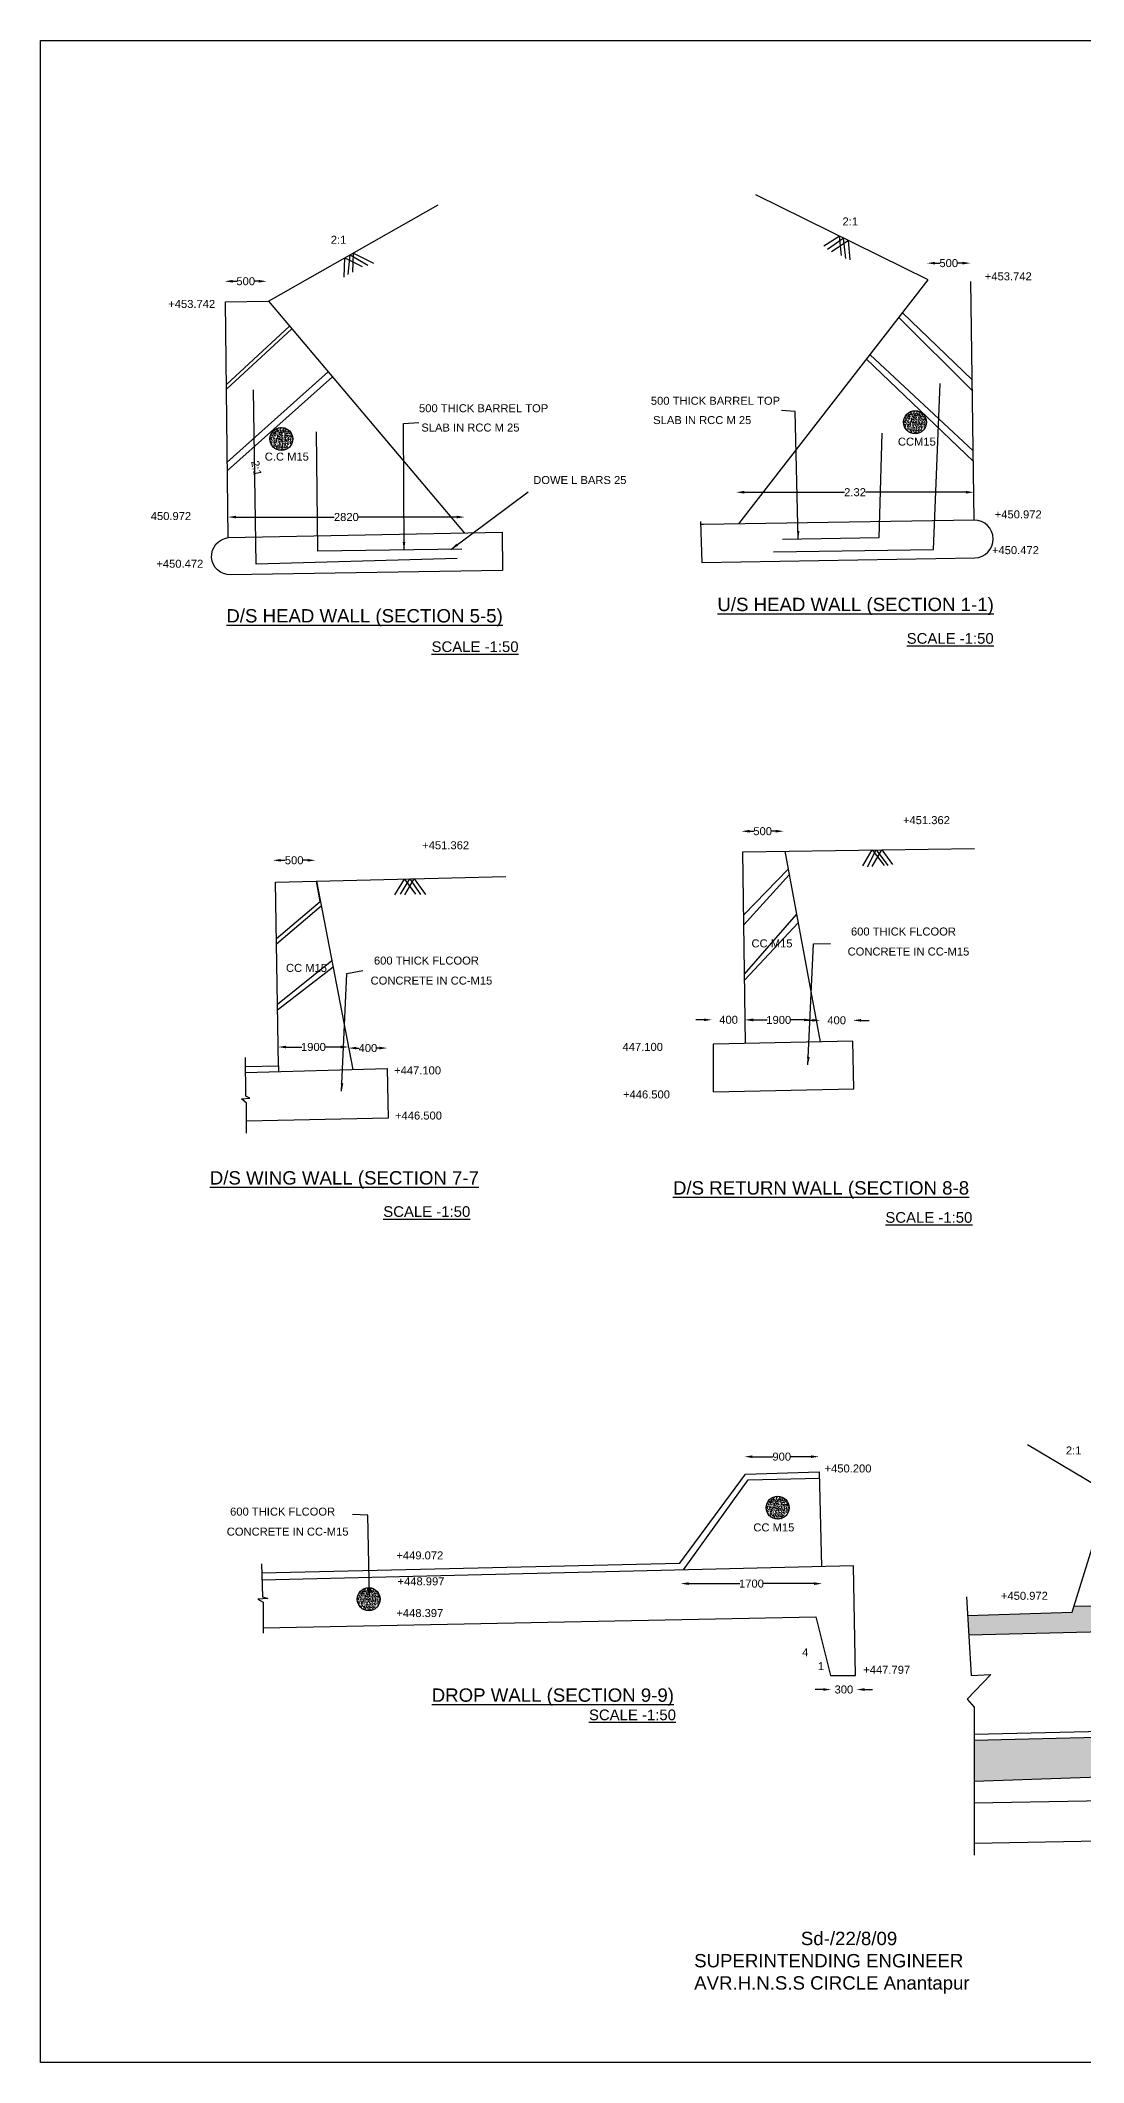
# Model space of a CAD drawing. Header units: millimetres. Extents: x 5124 to 2509277, y 2311 to 44401556.
# Drawn here: x 2504058 to 2506012, y 44397766 to 44401556 of the extents above; entities that cross this region are included whole.
import ezdxf

# ---------------------------------------------------------------- set-up
doc = ezdxf.new("R2010")
doc.units = ezdxf.units.MM
doc.header["$MEASUREMENT"] = 0
for name, color, linetype in [('DIMENSION', 7, 'Continuous'), ('DRAWING', 2, 'Continuous'), ('TEXT', 7, 'Continuous')]:
    doc.layers.add(name, color=color, linetype=linetype)
doc.styles.get("Standard").update_dxf_attribs({"font": 'arial.ttf', "height": 15})
doc.dimstyles.get("Standard").update_dxf_attribs({"dimtxt": 15, "dimasz": 15, "dimexe": 0.18, "dimexo": 0.0625, "dimgap": 0.09, "dimtad": 0, "dimdec": 0, "dimzin": 0, "dimdsep": 46, "dimtxsty": 'Standard', "dimcen": 0.09, "dimse1": 1, "dimse2": 1, "dimclrd": 1, "dimadec": 0, "dimazin": 0, "dimtfac": 1, "dimtdec": 0, "dimtofl": 0, "dimtmove": 0, "dimatfit": 3, "dimfxl": 1, "dimtolj": 1, "dimtzin": 0, "dimarcsym": 0})
pattern_1 = [(50, (0, 0), (7.172601826, -0.6275213498), [0.75, -8.25]), (355, (0, 0), (-1.3875133361, 7.521921337), [0.6, -6.6]), (100.4514, (0.598, -0.052), (5.7850938171, 6.8943954206), [0.6374019, -7.01142112]), (46.1842, (0, 2), (10.6724104863, -1.6551901433), [1.125, -12.375]), (96.6356, (0.889, 1.862), (9.3466270555, 9.741178709), [0.95610288, -10.51713]), (351.1842, (0, 2), (9.3466194513, 9.7411860093), [0.9, -9.9]), (21, (1, 1.5), (5.9690705212, -4.02618890665), [0.75, -8.25]), (326, (1, 1.5), (2.4331533192, 7.2515004505), [0.6, -6.6]), (71.4514, (1.4974, 1.1645), (8.4022262858, 3.2253049671), [0.6374019, -7.01142112]), (37.5, (0, 0), (0.12159855317, 3.32893853831), [0, -6.52, 0, -6.7, 0, -6.625]), (7.5, (0, 0), (2.63069537442, 3.94411711882), [0, -3.82, 0, -6.37, 0, -2.525]), (327.5, (-2.23, 0), (5.33822436172, -0.22554871734), [0, -2.5, 0, -7.8, 0, -10.35]), (317.5, (-3.23, 0), (5.8318616934, 1.0010498233), [0, -3.25, 0, -5.18, 0, -7.35])]

# ---------------------------------------------------------------- blocks, each defined once
blk = doc.blocks.new('*D53')
at = {"layer": 'Defpoints', "color": 0, "transparency": 16777216}
for p in [(2504481.5, 44401105), (2504403, 44401098.5), (2504481.5, 44401100)]:
    blk.add_point(p, dxfattribs=at)
at = {"layer": 'DIMENSION', "color": 1, "lineweight": -2, "transparency": 16777216}
for p, q in [((2504418, 44401105), (2504425.6, 44401105)), ((2504466.5, 44401105), (2504458.9, 44401105))]:
    blk.add_line(p, q, dxfattribs=at)
at = {"layer": 'DIMENSION', "color": 1, "transparency": 16777216}
for points in [[(2504418, 44401107.5), (2504418, 44401102.5), (2504403, 44401105)], [(2504466.5, 44401107.5), (2504466.5, 44401102.5), (2504481.5, 44401105)]]:
    blk.add_solid(points, dxfattribs=at)
at = {"layer": 'DIMENSION', "color": 0, "transparency": 16777216, "insert": (2504442.2, 44401105), "char_height": 15, "attachment_point": 5}
blk.add_mtext('\\A1;500', dxfattribs=at)
blk = doc.blocks.new('*D54')
at = {"layer": 'Defpoints', "color": 0, "transparency": 16777216}
for p in [(2504409.1, 44400657.5), (2504852.5, 44400663.5), (2504852.5, 44400663)]:
    blk.add_point(p, dxfattribs=at)
at = {"layer": 'DIMENSION', "color": 1, "lineweight": -2, "transparency": 16777216}
for p, q in [((2504424.1, 44400663), (2504608.2, 44400663)), ((2504837.5, 44400663), (2504653.4, 44400663))]:
    blk.add_line(p, q, dxfattribs=at)
at = {"layer": 'DIMENSION', "color": 1, "transparency": 16777216}
for points in [[(2504424.1, 44400665.5), (2504424.1, 44400660.5), (2504409.1, 44400663)], [(2504837.5, 44400665.5), (2504837.5, 44400660.5), (2504852.5, 44400663)]]:
    blk.add_solid(points, dxfattribs=at)
at = {"layer": 'DIMENSION', "color": 0, "transparency": 16777216, "insert": (2504630.8, 44400663), "char_height": 15, "attachment_point": 5}
blk.add_mtext('\\A1;2820', dxfattribs=at)
blk = doc.blocks.new('*D55')
at = {"layer": 'Defpoints', "color": 0, "transparency": 16777216}
for p in [(2505806.9, 44400709.5), (2505806.9, 44400688.8), (2505361.5, 44400682.5)]:
    blk.add_point(p, dxfattribs=at)
at = {"layer": 'DIMENSION', "color": 1, "lineweight": -2, "transparency": 16777216}
for p, q in [((2505376.5, 44400709.5), (2505564.6, 44400709.5)), ((2505791.9, 44400709.5), (2505603.8, 44400709.5))]:
    blk.add_line(p, q, dxfattribs=at)
at = {"layer": 'DIMENSION', "color": 1, "transparency": 16777216}
for points in [[(2505376.5, 44400712), (2505376.5, 44400707), (2505361.5, 44400709.5)], [(2505791.9, 44400712), (2505791.9, 44400707), (2505806.9, 44400709.5)]]:
    blk.add_solid(points, dxfattribs=at)
at = {"layer": 'DIMENSION', "color": 0, "transparency": 16777216, "insert": (2505584.2, 44400709.5), "char_height": 15, "attachment_point": 5}
blk.add_mtext('\\A1;2.32', dxfattribs=at)
blk = doc.blocks.new('*D56')
at = {"layer": 'Defpoints', "color": 0, "transparency": 16777216}
for p in [(2505719, 44401139), (2505719, 44401138.5), (2505800.5, 44401140)]:
    blk.add_point(p, dxfattribs=at)
at = {"layer": 'DIMENSION', "color": 1, "lineweight": -2, "transparency": 16777216}
for p, q in [((2505734, 44401139), (2505743.1, 44401139)), ((2505785.5, 44401139), (2505776.4, 44401139))]:
    blk.add_line(p, q, dxfattribs=at)
at = {"layer": 'DIMENSION', "color": 1, "transparency": 16777216}
for points in [[(2505734, 44401141.5), (2505734, 44401136.5), (2505719, 44401139)], [(2505785.5, 44401141.5), (2505785.5, 44401136.5), (2505800.5, 44401139)]]:
    blk.add_solid(points, dxfattribs=at)
at = {"layer": 'DIMENSION', "color": 0, "transparency": 16777216, "insert": (2505759.8, 44401139), "char_height": 15, "attachment_point": 5}
blk.add_mtext('\\A1;500', dxfattribs=at)
blk = doc.blocks.new('*D70')
at = {"layer": 'Defpoints', "color": 0, "transparency": 16777216}
for p in [(2505519, 44399721.5), (2505580.5, 44399721.5), (2505580.5, 44399719.5)]:
    blk.add_point(p, dxfattribs=at)
at = {"layer": 'DIMENSION', "color": 1, "lineweight": -2, "transparency": 16777216}
for p, q in [((2505504, 44399719.5), (2505489, 44399719.5)), ((2505595.5, 44399719.5), (2505610.5, 44399719.5))]:
    blk.add_line(p, q, dxfattribs=at)
at = {"layer": 'DIMENSION', "color": 1, "transparency": 16777216}
for points in [[(2505504, 44399722), (2505504, 44399717), (2505519, 44399719.5)], [(2505595.5, 44399722), (2505595.5, 44399717), (2505580.5, 44399719.5)]]:
    blk.add_solid(points, dxfattribs=at)
at = {"layer": 'DIMENSION', "color": 0, "transparency": 16777216, "insert": (2505549.75, 44399719.5), "char_height": 15, "attachment_point": 5}
blk.add_mtext('\\A1;400', dxfattribs=at)
blk = doc.blocks.new('*D71')
at = {"layer": 'Defpoints', "color": 0, "transparency": 16777216}
for p in [(2505378.4, 44399720.2), (2505378.4, 44399720.2), (2505504, 44399722)]:
    blk.add_point(p, dxfattribs=at)
at = {"layer": 'DIMENSION', "color": 1, "lineweight": -2, "transparency": 16777216}
for p, q in [((2505393.4, 44399720.2), (2505419.5, 44399720.2)), ((2505489, 44399720.2), (2505463, 44399720.2))]:
    blk.add_line(p, q, dxfattribs=at)
at = {"layer": 'DIMENSION', "color": 1, "transparency": 16777216}
for points in [[(2505393.4, 44399722.7), (2505393.4, 44399717.7), (2505378.4, 44399720.2)], [(2505489, 44399722.7), (2505489, 44399717.7), (2505504, 44399720.2)]]:
    blk.add_solid(points, dxfattribs=at)
at = {"layer": 'DIMENSION', "color": 0, "transparency": 16777216, "insert": (2505441.2, 44399720.2), "char_height": 15, "attachment_point": 5}
blk.add_mtext('\\A1;1900', dxfattribs=at)
blk = doc.blocks.new('*D72')
at = {"layer": 'Defpoints', "color": 0, "transparency": 16777216}
for p in [(2505316, 44399720.5), (2505316, 44399720.5), (2505378.4, 44399720.2)]:
    blk.add_point(p, dxfattribs=at)
at = {"layer": 'DIMENSION', "color": 1, "lineweight": -2, "transparency": 16777216}
for p, q in [((2505301, 44399720.5), (2505286, 44399720.5)), ((2505393.4, 44399720.5), (2505408.4, 44399720.5))]:
    blk.add_line(p, q, dxfattribs=at)
at = {"layer": 'DIMENSION', "color": 1, "transparency": 16777216}
for points in [[(2505301, 44399723), (2505301, 44399718), (2505316, 44399720.5)], [(2505393.4, 44399723), (2505393.4, 44399718), (2505378.4, 44399720.5)]]:
    blk.add_solid(points, dxfattribs=at)
at = {"layer": 'DIMENSION', "color": 0, "transparency": 16777216, "insert": (2505347.2, 44399720.5), "char_height": 15, "attachment_point": 5}
blk.add_mtext('\\A1;400', dxfattribs=at)
blk = doc.blocks.new('*D73')
at = {"layer": 'Defpoints', "color": 0, "transparency": 16777216}
for p in [(2505371.5, 44400074), (2505371.5, 44400074), (2505450.5, 44400077.5)]:
    blk.add_point(p, dxfattribs=at)
at = {"layer": 'DIMENSION', "color": 1, "lineweight": -2, "transparency": 16777216}
for p, q in [((2505386.5, 44400074), (2505394.4, 44400074)), ((2505435.5, 44400074), (2505427.6, 44400074))]:
    blk.add_line(p, q, dxfattribs=at)
at = {"layer": 'DIMENSION', "color": 1, "transparency": 16777216}
for points in [[(2505386.5, 44400076.5), (2505386.5, 44400071.5), (2505371.5, 44400074)], [(2505435.5, 44400076.5), (2505435.5, 44400071.5), (2505450.5, 44400074)]]:
    blk.add_solid(points, dxfattribs=at)
at = {"layer": 'DIMENSION', "color": 0, "transparency": 16777216, "insert": (2505411, 44400074), "char_height": 15, "attachment_point": 5}
blk.add_mtext('\\A1;500', dxfattribs=at)
blk = doc.blocks.new('*D74')
at = {"layer": 'Defpoints', "color": 0, "transparency": 16777216}
for p in [(2504493, 44400019.5), (2504493, 44400019.5), (2504573, 44400022)]:
    blk.add_point(p, dxfattribs=at)
at = {"layer": 'DIMENSION', "color": 1, "lineweight": -2, "transparency": 16777216}
for p, q in [((2504508, 44400019.5), (2504516.4, 44400019.5)), ((2504558, 44400019.5), (2504549.6, 44400019.5))]:
    blk.add_line(p, q, dxfattribs=at)
at = {"layer": 'DIMENSION', "color": 1, "transparency": 16777216}
for points in [[(2504508, 44400022), (2504508, 44400017), (2504493, 44400019.5)], [(2504558, 44400022), (2504558, 44400017), (2504573, 44400019.5)]]:
    blk.add_solid(points, dxfattribs=at)
at = {"layer": 'DIMENSION', "color": 0, "transparency": 16777216, "insert": (2504533, 44400019.5), "char_height": 15, "attachment_point": 5}
blk.add_mtext('\\A1;500', dxfattribs=at)
blk = doc.blocks.new('*D75')
at = {"layer": 'Defpoints', "color": 0, "transparency": 16777216}
for p in [(2504503, 44399669.5), (2504503, 44399665.3), (2504635.2, 44399667.5)]:
    blk.add_point(p, dxfattribs=at)
at = {"layer": 'DIMENSION', "color": 1, "lineweight": -2, "transparency": 16777216}
for p, q in [((2504518, 44399669.5), (2504547.4, 44399669.5)), ((2504620.2, 44399669.5), (2504590.9, 44399669.5))]:
    blk.add_line(p, q, dxfattribs=at)
at = {"layer": 'DIMENSION', "color": 1, "transparency": 16777216}
for points in [[(2504518, 44399672), (2504518, 44399667), (2504503, 44399669.5)], [(2504620.2, 44399672), (2504620.2, 44399667), (2504635.2, 44399669.5)]]:
    blk.add_solid(points, dxfattribs=at)
at = {"layer": 'DIMENSION', "color": 0, "transparency": 16777216, "insert": (2504569.1, 44399669.5), "char_height": 15, "attachment_point": 5}
blk.add_mtext('\\A1;1900', dxfattribs=at)
blk = doc.blocks.new('*D76')
at = {"layer": 'Defpoints', "color": 0, "transparency": 16777216}
for p in [(2504634.8, 44399669.6), (2504707.5, 44399668), (2504707.5, 44399667.5)]:
    blk.add_point(p, dxfattribs=at)
at = {"layer": 'DIMENSION', "color": 1, "lineweight": -2, "transparency": 16777216}
for p, q in [((2504649.8, 44399667.5), (2504654.2, 44399667.5)), ((2504692.5, 44399667.5), (2504688.1, 44399667.5))]:
    blk.add_line(p, q, dxfattribs=at)
at = {"layer": 'DIMENSION', "color": 1, "transparency": 16777216}
for points in [[(2504649.8, 44399670), (2504649.8, 44399665), (2504634.8, 44399667.5)], [(2504692.5, 44399670), (2504692.5, 44399665), (2504707.5, 44399667.5)]]:
    blk.add_solid(points, dxfattribs=at)
at = {"layer": 'DIMENSION', "color": 0, "transparency": 16777216, "insert": (2504671.2, 44399667.5), "char_height": 15, "attachment_point": 5}
blk.add_mtext('\\A1;400', dxfattribs=at)
blk = doc.blocks.new('*D77')
at = {"layer": 'Defpoints', "color": 0, "transparency": 16777216}
for p in [(2505377, 44398905), (2505516.5, 44398902.5), (2505516.5, 44398901.5)]:
    blk.add_point(p, dxfattribs=at)
at = {"layer": 'DIMENSION', "color": 1, "lineweight": -2, "transparency": 16777216}
for p, q in [((2505392, 44398901.5), (2505430.1, 44398901.5)), ((2505501.5, 44398901.5), (2505463.4, 44398901.5))]:
    blk.add_line(p, q, dxfattribs=at)
at = {"layer": 'DIMENSION', "color": 1, "transparency": 16777216}
for points in [[(2505392, 44398904), (2505392, 44398899), (2505377, 44398901.5)], [(2505501.5, 44398904), (2505501.5, 44398899), (2505516.5, 44398901.5)]]:
    blk.add_solid(points, dxfattribs=at)
at = {"layer": 'DIMENSION', "color": 0, "transparency": 16777216, "insert": (2505446.8, 44398901.5), "char_height": 15, "attachment_point": 5}
blk.add_mtext('\\A1;900', dxfattribs=at)
blk = doc.blocks.new('*D78')
at = {"layer": 'Defpoints', "color": 0, "transparency": 16777216}
for p in [(2505257.5, 44398663), (2505522.5, 44398664.5), (2505522.5, 44398663.5)]:
    blk.add_point(p, dxfattribs=at)
at = {"layer": 'DIMENSION', "color": 1, "lineweight": -2, "transparency": 16777216}
for p, q in [((2505272.5, 44398663.5), (2505368.2439, 44398663.5)), ((2505507.5, 44398663.5), (2505411.7561, 44398663.5))]:
    blk.add_line(p, q, dxfattribs=at)
at = {"layer": 'DIMENSION', "color": 1, "transparency": 16777216}
for points in [[(2505272.5, 44398666), (2505272.5, 44398661), (2505257.5, 44398663.5)], [(2505507.5, 44398666), (2505507.5, 44398661), (2505522.5, 44398663.5)]]:
    blk.add_solid(points, dxfattribs=at)
at = {"layer": 'DIMENSION', "color": 0, "transparency": 16777216, "insert": (2505390, 44398663.5), "char_height": 15, "attachment_point": 5}
blk.add_mtext('\\A1;1700', dxfattribs=at)
blk = doc.blocks.new('*D79')
at = {"layer": 'Defpoints', "color": 0, "transparency": 16777216}
for p in [(2505539.5, 44398462.5), (2505587, 44398465), (2505587, 44398464.5)]:
    blk.add_point(p, dxfattribs=at)
at = {"layer": 'DIMENSION', "color": 1, "lineweight": -2, "transparency": 16777216}
for p, q in [((2505524.5, 44398465), (2505509.5, 44398465)), ((2505602, 44398465), (2505617, 44398465))]:
    blk.add_line(p, q, dxfattribs=at)
at = {"layer": 'DIMENSION', "color": 1, "transparency": 16777216}
for points in [[(2505524.5, 44398467.5), (2505524.5, 44398462.5), (2505539.5, 44398465)], [(2505602, 44398467.5), (2505602, 44398462.5), (2505587, 44398465)]]:
    blk.add_solid(points, dxfattribs=at)
at = {"layer": 'DIMENSION', "color": 0, "transparency": 16777216, "insert": (2505563.25, 44398465), "char_height": 15, "attachment_point": 5}
blk.add_mtext('\\A1;300', dxfattribs=at)

msp = doc.modelspace()

# ---------------------------------------------------------------- hatches: boundary and pattern name
at = {"layer": 'DRAWING'}
h = msp.add_hatch(dxfattribs=at)
h.set_pattern_fill('AR-CONC', color=0, style=0)
h.set_pattern_definition([(50, (1187.6834, 31.2807), (7.172601826, -0.6275213498), [0.75, -8.25]), (355, (1187.6834, 31.281), (-1.3875133361, 7.521921337), [0.6, -6.6]), (100.4514, (1188.281, 31.2284), (5.7850938171, 6.8943954206), [0.6374019, -7.01142112]), (46.1842, (1187.683, 33.281), (10.6724104863, -1.6551901433), [1.125, -12.375]), (96.6356, (1188.573, 33.143), (9.3466270555, 9.741178709), [0.95610288, -10.51713]), (351.1842, (1187.683, 33.281), (9.3466194513, 9.7411860093), [0.9, -9.9]), (21, (1188.6834, 32.7807), (5.9690705212, -4.02618890665), [0.75, -8.25]), (326, (1188.6834, 32.781), (2.4331533192, 7.2515004505), [0.6, -6.6]), (71.4514, (1189.181, 32.445), (8.4022262858, 3.2253049671), [0.6374019, -7.01142112]), (37.5, (1187.6834, 31.2807), (0.12159855317, 3.32893853831), [0, -6.52, 0, -6.7, 0, -6.625]), (7.5, (1187.6834, 31.2807), (2.63069537442, 3.94411711882), [0, -3.82, 0, -6.37, 0, -2.525]), (327.5, (1185.4534, 31.2807), (5.33822436172, -0.22554871734), [0, -2.5, 0, -7.8, 0, -10.35]), (317.5, (1184.4534, 31.2807), (5.8318616934, 1.0010498233), [0, -3.25, 0, -5.18, 0, -7.35])])
h.paths.add_polyline_path([(2505718.2, 44400840.8, 1), (2505675.2, 44400840.8, 1)])
h = msp.add_hatch(dxfattribs=at)
h.set_pattern_fill('AR-CONC', color=0, style=0)
h.set_pattern_definition(pattern_1)
h.paths.add_polyline_path([(2504530.5, 44400809.5, 1), (2504487.5, 44400809.5, 1)])
h = msp.add_hatch(dxfattribs=at)
h.set_pattern_fill('AR-CONC', color=0, style=0)
h.set_pattern_definition([(50, (930.1834, -2003.7193), (7.172601826, -0.6275213498), [0.75, -8.25]), (355, (930.1834, -2003.719), (-1.3875133361, 7.521921337), [0.6, -6.6]), (100.4514, (930.781, -2003.7716), (5.7850938171, 6.8943954206), [0.6374019, -7.01142112]), (46.1842, (930.183, -2001.719), (10.6724104863, -1.6551901433), [1.125, -12.375]), (96.6356, (931.073, -2001.857), (9.3466270555, 9.741178709), [0.95610288, -10.51713]), (351.1842, (930.183, -2001.719), (9.3466194513, 9.7411860093), [0.9, -9.9]), (21, (931.1834, -2002.2193), (5.9690705212, -4.02618890665), [0.75, -8.25]), (326, (931.1834, -2002.219), (2.4331533192, 7.2515004505), [0.6, -6.6]), (71.4514, (931.681, -2002.555), (8.4022262858, 3.2253049671), [0.6374019, -7.01142112]), (37.5, (930.1834, -2003.7193), (0.12159855317, 3.32893853831), [0, -6.52, 0, -6.7, 0, -6.625]), (7.5, (930.1834, -2003.7193), (2.63069537442, 3.94411711882), [0, -3.82, 0, -6.37, 0, -2.525]), (327.5, (927.9534, -2003.7193), (5.33822436172, -0.22554871734), [0, -2.5, 0, -7.8, 0, -10.35]), (317.5, (926.9534, -2003.7193), (5.8318616934, 1.0010498233), [0, -3.25, 0, -5.18, 0, -7.35])])
h.paths.add_polyline_path([(2505460.7, 44398805.8, 1), (2505417.7, 44398805.8, 1)])
h = msp.add_hatch(dxfattribs=at)
h.set_pattern_fill('AR-CONC', color=0, style=0)
h.set_pattern_definition([(50, (163.6834, -2175.2193), (7.172601826, -0.6275213498), [0.75, -8.25]), (355, (163.6834, -2175.219), (-1.3875133361, 7.521921337), [0.6, -6.6]), (100.4514, (164.281, -2175.2716), (5.7850938171, 6.8943954206), [0.6374019, -7.01142112]), (46.1842, (163.683, -2173.219), (10.6724104863, -1.6551901433), [1.125, -12.375]), (96.6356, (164.573, -2173.357), (9.3466270555, 9.741178709), [0.95610288, -10.51713]), (351.1842, (163.683, -2173.219), (9.3466194513, 9.7411860093), [0.9, -9.9]), (21, (164.6834, -2173.7193), (5.9690705212, -4.02618890665), [0.75, -8.25]), (326, (164.6834, -2173.719), (2.4331533192, 7.2515004505), [0.6, -6.6]), (71.4514, (165.181, -2174.055), (8.4022262858, 3.2253049671), [0.6374019, -7.01142112]), (37.5, (163.6834, -2175.2193), (0.12159855317, 3.32893853831), [0, -6.52, 0, -6.7, 0, -6.625]), (7.5, (163.6834, -2175.2193), (2.63069537442, 3.94411711882), [0, -3.82, 0, -6.37, 0, -2.525]), (327.5, (161.4534, -2175.2193), (5.33822436172, -0.22554871734), [0, -2.5, 0, -7.8, 0, -10.35]), (317.5, (160.4534, -2175.2193), (5.8318616934, 1.0010498233), [0, -3.25, 0, -5.18, 0, -7.35])])
h.paths.add_polyline_path([(2504694.2, 44398634.3, 1), (2504651.2, 44398634.3, 1)])
h = msp.add_hatch(dxfattribs=at)
h.set_pattern_fill('AR-CONC', color=0, style=0)
h.set_pattern_definition(pattern_1)
h.paths.add_polyline_path([(2506154.7, 44398622), (2505994.4, 44398620.9), (2505991, 44398610), (2505795.2, 44398603.5), (2505797.3, 44398567.5), (2506151, 44398576.5), (2506154.5, 44398576.5, 0.995628)])
h.paths.add_polyline_path([(2506166.4, 44398379), (2505807.5, 44398370), (2505807.5, 44398293.2), (2506168.3, 44398305.6)])

# ---------------------------------------------------------------- linework, layer by layer
at = {"layer": 'DRAWING', "color": 0}
msp.add_lwpolyline([(2509233.8, 44397765.6), (2504057.5, 44397765.6), (2504057.5, 44401556.5), (2509233.8, 44401556.5)], close=True, dxfattribs=at)
for points in [[(2505366.5, 44400650.1), (2505721, 44401107.5), (2505398, 44401267)], [(2505526, 44401171.5), (2505554.6, 44401189.7), (2505558, 44401153.5)], [(2505532.5, 44401165), (2505562, 44401186), (2505566.5, 44401147.5)], [(2505540, 44401161), (2505571.2, 44401181.5), (2505574.5, 44401145)], [(2504626.5, 44401113), (2504627.9, 44401148.8), (2504660.5, 44401133)], [(2504634, 44401117.5), (2504637.8, 44401154.5), (2504671, 44401135.5)], [(2504643, 44401122), (2504644, 44401158), (2504682, 44401139)], [(2505807.3, 44400657.1), (2505801, 44401104.5)], [(2504485, 44401067.5), (2504852.5, 44400633.1)], [(2505803.9, 44400900.5), (2505666.3, 44401036.9)], [(2505673.4, 44401046.1), (2505803.6, 44400920)], [(2504405.9, 44400911.5), (2504524.4, 44401020.9)], [(2504406, 44400902.5), (2504528.8, 44401015.8)], [(2505605.9, 44400958.9), (2505805.8, 44400768)], [(2505805.5, 44400787.1), (2505612.3, 44400967.3)], [(2504407.7, 44400766), (2504596.8, 44400935.3)], [(2504407.9, 44400750), (2504605, 44400925.7)], [(2504838.5, 44400585), (2504462, 44400574.5), (2504457, 44400901.5)], [(2505431.5, 44400597.5), (2505731, 44400602), (2505744, 44400913.5)], [(2504847, 44400602.5), (2504577.5, 44400599), (2504575, 44400822.5)], [(2505448.5, 44400621.5), (2505629.5, 44400624.5), (2505635, 44400820.5)], [(2505379.1, 44399676.3), (2505374, 44400035.4), (2505808, 44400041.6)], [(2505452.4, 44400036.5), (2505519.1, 44399679.2)], [(2505598.5, 44400009), (2505616, 44400038.9), (2505638.5, 44400009.5)], [(2505607.5, 44400007.5), (2505624, 44400039), (2505645.5, 44400009.5)], [(2505616.5, 44400008), (2505634.5, 44400039.1), (2505654.5, 44400011.5)], [(2504503.5, 44399634.5), (2504498, 44399978.5), (2504929.5, 44399989)], [(2504499.7, 44399873), (2504582, 44399942), (2504575, 44399980.4), (2504643, 44399627.2)], [(2504721.5, 44399955), (2504740, 44399984.4), (2504760.5, 44399956)], [(2504732.5, 44399956), (2504749.5, 44399984.6), (2504770, 44399955.5)], [(2504740.5, 44399954.5), (2504758, 44399984.8), (2504779, 44399955.5)], [(2505375.6, 44399917.5), (2505458.6, 44400003.2), (2505460.6, 44399992.5), (2505375.9, 44399898.5)], [(2504499.8, 44399863), (2504583.9, 44399934)], [(2505377.2, 44399806), (2505474.5, 44399918.1), (2505477.4, 44399902.5), (2505377.4, 44399795.5)], [(2504501.7, 44399749.5), (2504603.6, 44399831.8)], [(2504501.8, 44399739), (2504606, 44399819.5)], [(2505318, 44399585.5), (2505582, 44399591), (2505580.1, 44399680.5), (2505318.1, 44399675), (2505318, 44399585.5)], [(2504443.5, 44399508), (2504443.5, 44399564.5), (2504434, 44399572.5), (2504450, 44399573.5), (2504442.5, 44399577.5), (2504441.5, 44399650)], [(2504441.7, 44399633), (2504503.5, 44399634.5), (2504503.8, 44399623.3)], [(2504441.9, 44399621.5), (2504707.5, 44399629), (2504709, 44399536), (2504443.5, 44399530.5)], [(2505807.5, 44398381), (2506262.5, 44398392), (2506345.5, 44398347), (2506996.5, 44398358), (2507109.5, 44398554.6), (2507230, 44398553.5), (2507231.6, 44398733.5), (2506252, 44398719), (2505907.5, 44398923.5)], [(2504472.4, 44398683.5), (2505256, 44398702), (2505379, 44398869), (2505517, 44398873), (2505521.3, 44398695.5)], [(2505262.5, 44398689.2), (2505384, 44398858), (2505517.3, 44398861.3)], [(2505795.2, 44398603.5), (2505991, 44398610), (2506060.2, 44398832.9), (2506145, 44398833.5), (2506154, 44398622), (2505994.4, 44398620.9)], [(2504472, 44398700.5), (2504473.5, 44398639), (2504483.5, 44398635.5), (2504465, 44398634.5), (2504475, 44398628.5), (2504475, 44398570.5)], [(2505793, 44398639), (2505802, 44398491), (2505838.8, 44398493.2), (2505794.5, 44398447), (2505807.5, 44398432), (2505807.5, 44398154.5)], [(2505807.5, 44398370), (2506166.4, 44398379)], [(2505807.5, 44398293.2), (2506168.3, 44398305.6)], [(2505807.5, 44398252.5), (2507279.8, 44398278.7)], [(2505807.5, 44398177), (2507279.2, 44398204.5)]]:
    msp.add_lwpolyline(points, dxfattribs=at)
for points in [[(2504409.5, 44400624.5), (2504923, 44400634.5), (2504923.5, 44400563), (2504414, 44400554.5, -0.953578), (2504409.5, 44400624.5), (2504404, 44401066.5), (2504485, 44401067.5), (2504803, 44401248.5)], [(2505294.5, 44400654.5), (2505297, 44400578), (2505808.5, 44400586.5, 1), (2505807.3, 44400657.1), (2505300, 44400649), (2505294.7, 44400648.8)], [(2505797.3, 44398567.5), (2506151, 44398576.5), (2506154.5, 44398576.5, 1.011049), (2506154, 44398622)]]:
    msp.add_lwpolyline(points, format="xyb", dxfattribs=at)
for centre in [(2505696.7, 44400840.8), (2504509, 44400809.5), (2505439.2, 44398805.8), (2504672.7, 44398634.3)]:
    msp.add_circle(centre, 21.5, dxfattribs=at)
at = {"layer": 'TEXT', "color": 0}
msp.add_lwpolyline([(2504475, 44398580.5), (2505511, 44398601), (2505538, 44398491), (2505585, 44398491), (2505581, 44398697), (2504472.7, 44398670)], dxfattribs=at)

# ---------------------------------------------------------------- texts
at = {"layer": 'DRAWING', "color": 0, "insert": (2505282.7, 44398010.8), "char_height": 25, "width": 656.034, "attachment_point": 1}
msp.add_mtext('^I^ISd-/22/8/09\\PSUPERINTENDING ENGINEER  AVR.H.N.S.S CIRCLE Anantapur ', dxfattribs=at)
at = {"layer": 'TEXT', "color": 0}
for s, height, p in [('2:1', 15, (2505560.7, 44401209.6)), ('2:1', 15, (2504601.6, 44401175.3)), ('+453.742', 15, (2505827.4, 44401106.8)), ('+453.742', 15, (2504297, 44401055)), ('500 THICK BARREL TOP', 15, (2505201.5, 44400873.5)), ('500 THICK BARREL TOP', 15, (2504767, 44400859.5)), ('SLAB IN RCC M 25', 15, (2504771.3, 44400823.3)), ('SLAB IN RCC M 25', 15, (2505205.8, 44400837.3)), ('CCM15', 15, (2505664.5, 44400796.9)), ('C.C M15', 15, (2504477.9, 44400768.8)), ('DOWE L BARS 25', 15, (2504981.1, 44400724.9)), ('450.972', 15, (2504264.2, 44400657.4)), ('+450.972', 15, (2505846, 44400660.5)), ('+450.472', 15, (2504274.7, 44400568)), ('+450.472', 15, (2505840.8, 44400593.5)), ('%%UU/S HEAD WALL (SECTION 1-1)', 25, (2505326.2, 44400486.7)), ('%%UD/S HEAD WALL (SECTION 5-5)', 25, (2504405.9, 44400465.4)), ('%%USCALE -1:50', 20, (2504790.5, 44400410)), ('%%USCALE -1:50', 20, (2505681, 44400425.5)), ('+451.362', 15, (2505674, 44400087.3)), ('+451.362', 15, (2504772.9, 44400040.2)), ('600 THICK FLCOOR', 15, (2505576.5, 44399878.5)), ('CC M15', 15, (2505390.1, 44399856.2)), ('CONCRETE IN CC-M15', 15, (2505570.2, 44399841)), ('CC M15', 15, (2504517.7, 44399810.3)), ('600 THICK FLCOOR', 15, (2504682.5, 44399824)), ('CONCRETE IN CC-M15', 15, (2504676.2, 44399786.5)), ('447.100', 15, (2505148.4, 44399662.2)), ('+447.100', 15, (2504720.3, 44399618.2)), ('+446.500', 15, (2505149.3, 44399573.1)), ('+446.500', 15, (2504722, 44399533.5)), ('%%UD/S WING WALL (SECTION 7-7', 25, (2504374.9, 44399411.7)), ('%%UD/S RETURN WALL (SECTION 8-8', 25, (2505243, 44399392.9)), ('%%USCALE -1:50', 20, (2504700, 44399351)), ('%%USCALE -1:50', 20, (2505641, 44399340)), ('2:1', 15, (2505979.3, 44398905.7)), ('+450.200', 15, (2505527, 44398871.9)), ('600 THICK FLCOOR', 15, (2504413, 44398791)), ('CONCRETE IN CC-M15', 15, (2504406.7, 44398753.5)), ('CC M15', 15, (2505393.6, 44398761.4)), ('+449.072', 15, (2504724.5, 44398708.9)), ('+448.997', 15, (2504726.7, 44398660.3)), ('+450.972', 15, (2505857.6, 44398633.2)), ('+448.397', 15, (2504724.5, 44398600.8)), ('4', 15, (2505485.2, 44398527.4)), ('1', 15, (2505514.7, 44398501.3)), ('+447.797', 15, (2505599.5, 44398494.5)), ('%%UDROP WALL (SECTION 9-9)', 25, (2504790.8, 44398442)), ('%%USCALE -1:50', 20, (2505085.5, 44398407.5))]:
    msp.add_text(s, height=height, dxfattribs=at).set_placement(p)
msp.add_text('2:1', height=15, rotation=281.5346, dxfattribs=at).set_placement((2504452.2, 44400767.2))

# ---------------------------------------------------------------- dimensions: what is measured, and where the dimension line sits
at = {"layer": 'DIMENSION', "color": 0}
for base, p1, p2, text, picture, middle in [((2505719, 44401139), (2505800.5, 44401140), (2505719, 44401138.5), '500', '*D56', (2505759.8, 44401139)), ((2504481.5, 44401105), (2504403, 44401098.5), (2504481.5, 44401100), '500', '*D53', (2504442.2, 44401105)), ((2505806.9, 44400709.5), (2505361.5, 44400682.5), (2505806.9, 44400688.8), '2.32', '*D55', (2505584.2, 44400709.5)), ((2504852.5, 44400663), (2504409.1, 44400657.5), (2504852.5, 44400663.5), '2820', '*D54', (2504630.8, 44400663)), ((2505371.5, 44400074), (2505450.5, 44400077.5), (2505371.5, 44400074), '500', '*D73', (2505411, 44400074)), ((2504493, 44400019.5), (2504573, 44400022), (2504493, 44400019.5), '500', '*D74', (2504533, 44400019.5)), ((2505316, 44399720.5), (2505378.4, 44399720.2), (2505316, 44399720.5), '400', '*D72', (2505347.2, 44399720.5)), ((2505378.4, 44399720.2), (2505504, 44399722), (2505378.4, 44399720.2), '1900', '*D71', (2505441.2, 44399720.2)), ((2505580.5, 44399719.5), (2505519, 44399721.5), (2505580.5, 44399721.5), '400', '*D70', (2505549.8, 44399719.5)), ((2504503, 44399669.5), (2504635.2, 44399667.5), (2504503, 44399665.3), '1900', '*D75', (2504569.1, 44399669.5)), ((2504707.5, 44399667.5), (2504634.8, 44399669.6), (2504707.5, 44399668), '400', '*D76', (2504671.2, 44399667.5)), ((2505516.5, 44398901.5), (2505377, 44398905), (2505516.5, 44398902.5), '900', '*D77', (2505446.8, 44398901.5)), ((2505522.5, 44398663.5), (2505257.5, 44398663), (2505522.5, 44398664.5), '1700', '*D78', (2505390, 44398663.5)), ((2505587, 44398465), (2505539.5, 44398462.5), (2505587, 44398464.5), '300', '*D79', (2505563.2, 44398465))]:
    dim = msp.add_linear_dim(base=base, p1=p1, p2=p2, text=text, dimstyle='Standard', dxfattribs=at)
    dim.commit()
    dim.dimension.update_dxf_attribs({"geometry": picture, "text_midpoint": middle})

# ---------------------------------------------------------------- leaders
for points in [[(2504738.9, 44400601.1), (2504738, 44400838.5), (2504766.5, 44400840)], [(2505477.9, 44400622), (2505472, 44400861), (2505446.5, 44400862.5)], [(2504826.5, 44400602.2), (2504971.5, 44400710)], [(2505496, 44399636), (2505506.5, 44399863), (2505538, 44399863.5)], [(2504622, 44399586.5), (2504632, 44399807), (2504662, 44399813)], [(2504674, 44398638.5), (2504671, 44398792), (2504642.5, 44398793)]]:
    msp.add_leader(points, dimstyle='Standard', override={"dimgap": 0.09, "dimtad": 0}, dxfattribs=at)

doc.saveas('drawing.dxf')
